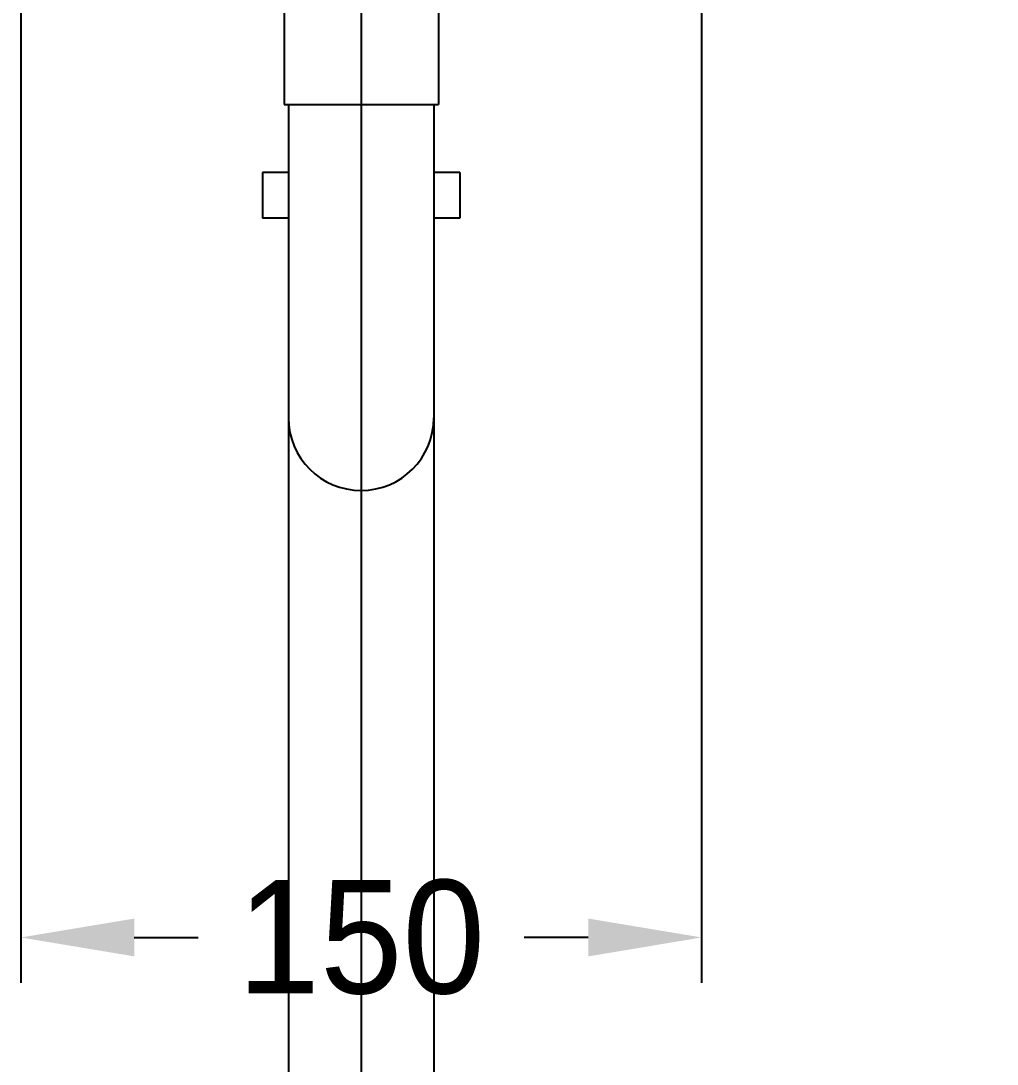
# Model space of a CAD drawing. Header units: millimetres. Extents: x 0 to 4460, y -80 to 3036.
# Drawn here: x 2826.4 to 3041.5, y 355.4 to 585.1 of the extents above; entities that cross this region are included whole.
import ezdxf
from ezdxf.lldxf.tags import DXFTag

# ---------------------------------------------------------------- set-up
doc = ezdxf.new("R2010")
doc.units = ezdxf.units.MM
doc.header["$LTSCALE"] = 0.5
doc.header["$MEASUREMENT"] = 0
for name, color, linetype in [('내부선 및 부속', 4, 'Continuous'), ('중심선', 1, 'DASHED'), ('치수선', 7, 'Continuous')]:
    doc.layers.add(name, color=color, linetype=linetype)
doc.styles.add('____', font='')
doc.styles.get('____').set_extended_font_data('굴림')
tags = doc.linetypes.add('DASHDOT', pattern=[70, 31, -13, 13, -13]).pattern_tags.tags
tags[10:11] = [DXFTag(74, 4), DXFTag(75, 0), DXFTag(340, '0'), DXFTag(46, 0.0), DXFTag(50, 0.0), DXFTag(44, 0.0), DXFTag(45, 0.0)]
tags[8:9] = [DXFTag(74, 4), DXFTag(75, 0), DXFTag(340, '0'), DXFTag(46, 0.0), DXFTag(50, 0.0), DXFTag(44, 0.0), DXFTag(45, 0.0)]
tags[6:7] = [DXFTag(74, 4), DXFTag(75, 0), DXFTag(340, '0'), DXFTag(46, 0.0), DXFTag(50, 0.0), DXFTag(44, 0.0), DXFTag(45, 0.0)]
tags[4:5] = [DXFTag(74, 4), DXFTag(75, 0), DXFTag(340, '0'), DXFTag(46, 0.0), DXFTag(50, 0.0), DXFTag(44, 0.0), DXFTag(45, 0.0)]
tags = doc.linetypes.add('DASHED', pattern=[25.72, 12.86, -12.86]).pattern_tags.tags
tags[6:7] = [DXFTag(74, 4), DXFTag(75, 0), DXFTag(340, '0'), DXFTag(46, 0.0), DXFTag(50, 0.0), DXFTag(44, 0.0), DXFTag(45, 0.0)]
tags[4:5] = [DXFTag(74, 4), DXFTag(75, 0), DXFTag(340, '0'), DXFTag(46, 0.0), DXFTag(50, 0.0), DXFTag(44, 0.0), DXFTag(45, 0.0)]
doc.dimstyles.new('MSADIM', dxfattribs={"dimtxt": 35, "dimasz": 25, "dimexe": 10, "dimexo": 7.5, "dimgap": 0.09, "dimtad": 0, "dimtoh": 1, "dimdec": 0, "dimzin": 1, "dimdsep": 46, "dimtxsty": '____', "dimcen": 11.25, "dimadec": 0, "dimazin": 0, "dimtfac": 1, "dimtdec": 4, "dimtix": 1, "dimtmove": 0, "dimatfit": 3, "dimfxl": 1, "dimtolj": 1, "dimtzin": 1, "dimarcsym": 0})

# ---------------------------------------------------------------- blocks, each defined once
blk = doc.blocks.new('*D29')
at = {"layer": '치수선', "color": 0, "linetype": 'Continuous', "lineweight": -2, "transparency": 16777216}
for p, q in [((3340.57, 902.77), (3440.55, 902.77)), ((3430.55, 877.77), (3430.55, 565.6)), ((3430.55, 207.77), (3430.55, 519.94)), ((2954.12, 182.77), (3440.55, 182.77))]:
    blk.add_line(p, q, dxfattribs=at)
at = {"layer": '치수선', "color": 0, "linetype": 'Continuous', "transparency": 16777216}
for points in [[(3426.38, 877.77), (3434.72, 877.77), (3430.55, 902.77)], [(3426.38, 207.77), (3434.72, 207.77), (3430.55, 182.77)]]:
    blk.add_solid(points, dxfattribs=at)
at = {"layer": '치수선', "color": 0, "linetype": 'Continuous', "transparency": 16777216, "insert": (3430.55, 542.77), "char_height": 25, "attachment_point": 5, "style": '____'}
blk.add_mtext('\\A1;720', dxfattribs=at)
blk = doc.blocks.new('*D40')
at = {"layer": '치수선', "color": 0, "linetype": 'Continuous', "lineweight": -2, "transparency": 16777216}
for p, q in [((2826.42, 635.27), (2826.42, 373.25)), ((2976.42, 635.27), (2976.42, 373.25)), ((2851.42, 383.25), (2865.49, 383.25)), ((2951.42, 383.25), (2937.35, 383.25))]:
    blk.add_line(p, q, dxfattribs=at)
at = {"layer": '치수선', "color": 0, "linetype": 'Continuous', "transparency": 16777216}
for points in [[(2851.42, 387.42), (2851.42, 379.08), (2826.42, 383.25)], [(2951.42, 387.42), (2951.42, 379.08), (2976.42, 383.25)]]:
    blk.add_solid(points, dxfattribs=at)
at = {"layer": '치수선', "color": 0, "linetype": 'Continuous', "transparency": 16777216, "insert": (2901.42, 383.25), "char_height": 25, "attachment_point": 5, "style": '____'}
blk.add_mtext('\\A1;150', dxfattribs=at)

msp = doc.modelspace()

# ---------------------------------------------------------------- linework, layer by layer
at = {"layer": '내부선 및 부속', "linetype": 'Continuous'}
for p, q in [((2884.42, 606.7), (2884.42, 566.7)), ((2918.42, 606.7), (2918.42, 566.7)), ((2884.42, 566.7), (2918.42, 566.7)), ((2885.42, 566.7), (2885.42, 198.75)), ((2917.42, 566.7), (2917.42, 198.75)), ((2879.67, 551.7), (2879.67, 541.7)), ((2885.42, 551.7), (2879.67, 551.7)), ((2923.17, 551.7), (2917.42, 551.7)), ((2923.17, 551.7), (2923.17, 541.7)), ((2885.42, 541.7), (2879.67, 541.7)), ((2923.17, 541.7), (2917.42, 541.7))]:
    msp.add_line(p, q, dxfattribs=at)
msp.add_arc((2901.39, 497.7), 16, 180, 0, dxfattribs=at)
at = {"layer": '중심선', "linetype": 'DASHDOT'}
msp.add_lwpolyline([(2901.42, 1019.66), (2901.42, 130.21)], dxfattribs=at)

# ---------------------------------------------------------------- dimensions: what is measured, and where the dimension line sits
at = {"layer": '치수선', "linetype": 'Continuous'}
dim = msp.add_linear_dim(base=(3430.55, 902.77), p1=(2946.62, 182.77), p2=(3333.07, 902.77), angle=90, dimstyle='MSADIM', override={"dimtxt": 25, "dimgap": 10, "dimtih": 1}, dxfattribs=at)
dim.commit()
dim.dimension.update_dxf_attribs({"geometry": '*D29', "text_midpoint": (3430.55, 542.77)})
dim = msp.add_linear_dim(base=(2976.42, 383.25), p1=(2826.42, 642.77), p2=(2976.42, 642.77), dimstyle='MSADIM', override={"dimtxt": 25, "dimgap": 10, "dimtih": 1}, dxfattribs=at)
dim.commit()
dim.dimension.update_dxf_attribs({"geometry": '*D40', "text_midpoint": (2901.42, 383.25)})

doc.saveas('drawing.dxf')
